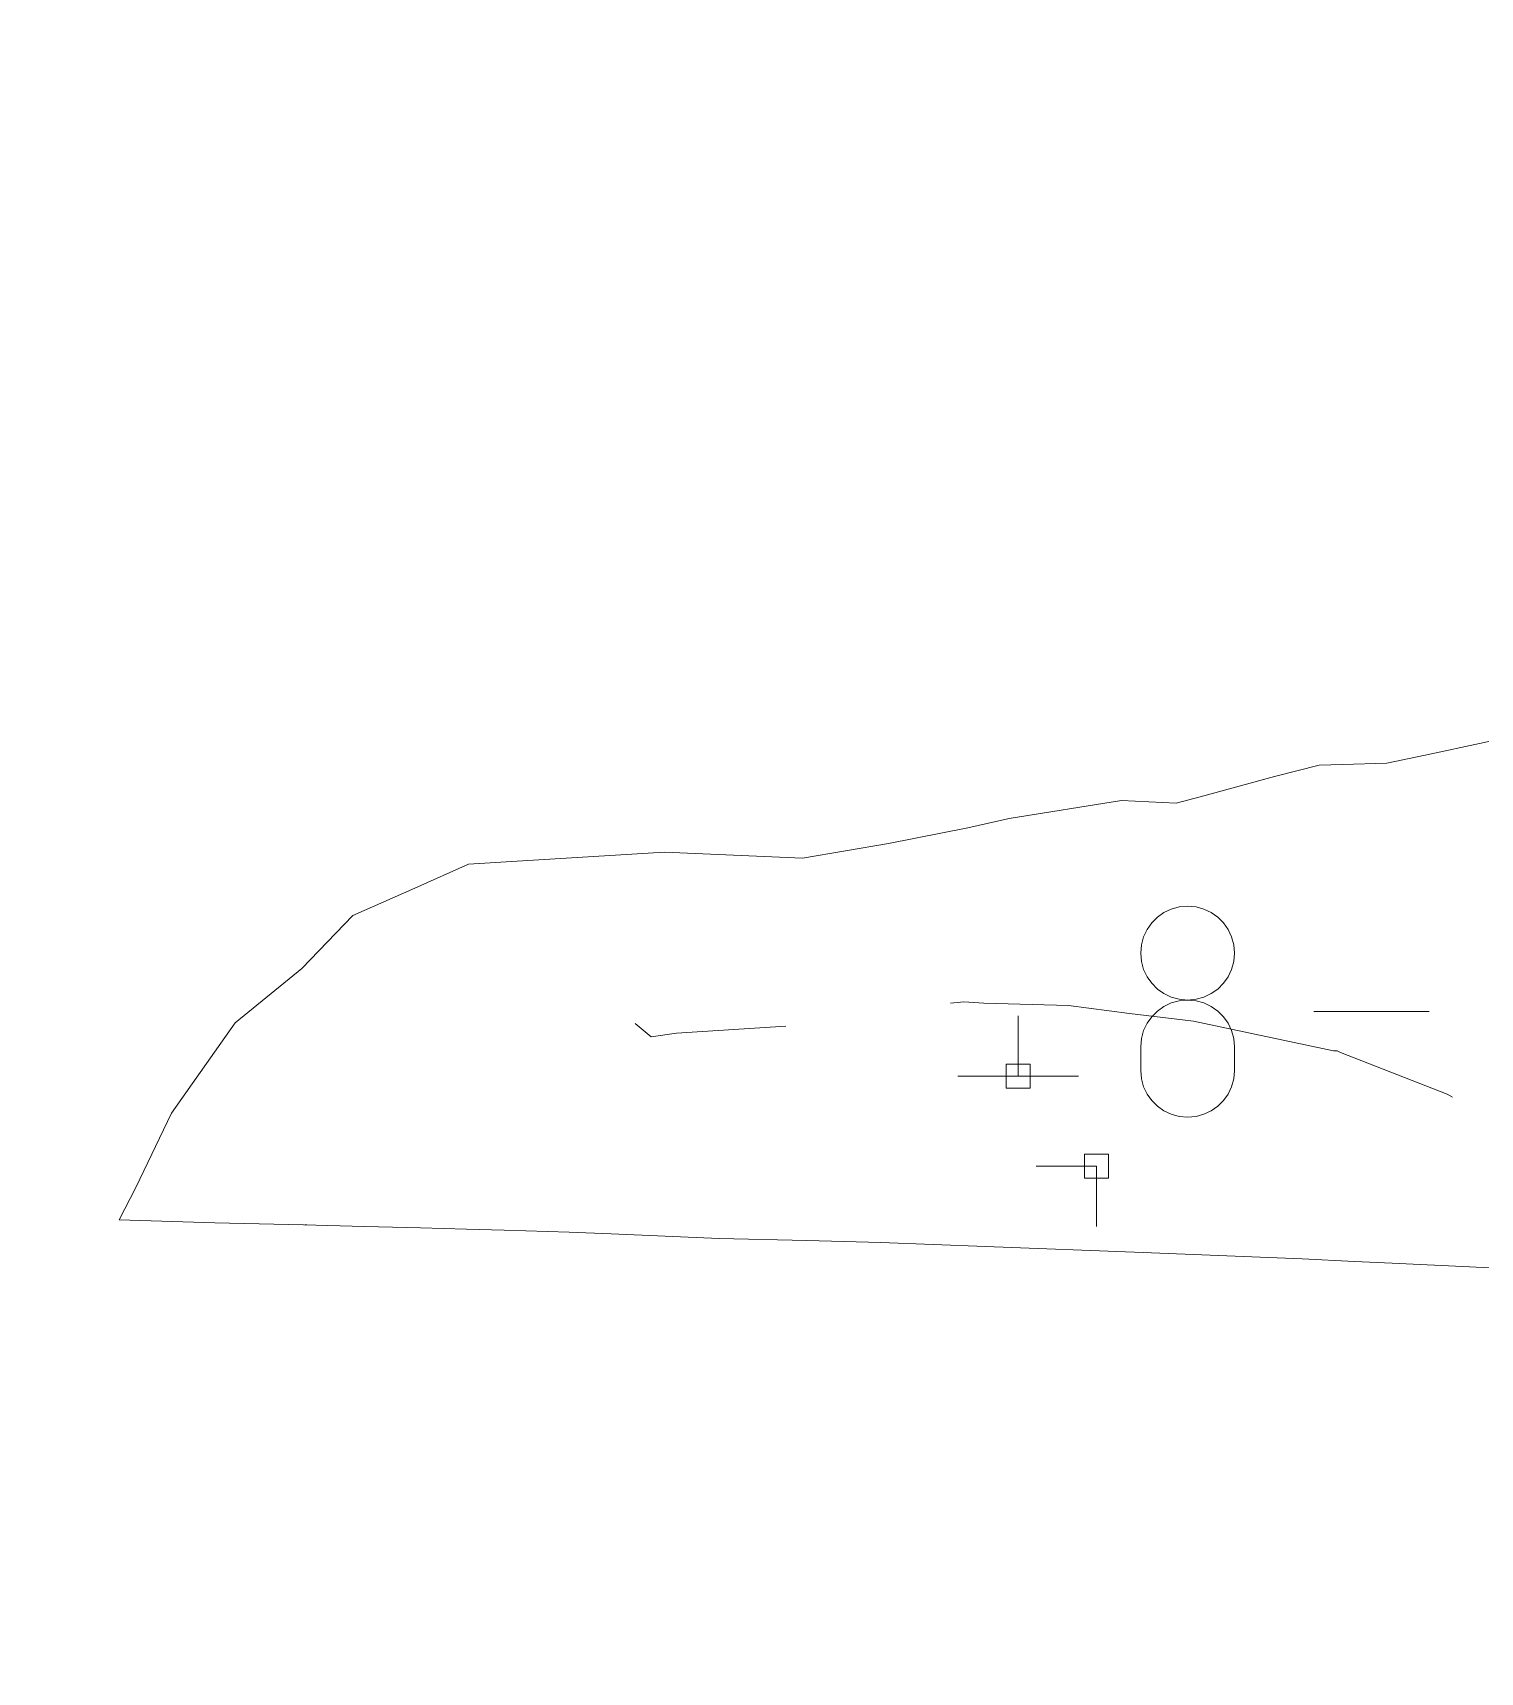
# Model space of a CAD drawing. Header units: millimetres. Extents: x -446 to 392, y -249 to 379.
# Drawn here: x -244.91 to -210.67, y 204.53 to 243.29 of the extents above; entities that cross this region are included whole.
import ezdxf

# ---------------------------------------------------------------- set-up
doc = ezdxf.new("R2010")
doc.units = ezdxf.units.MM
doc.header["$MEASUREMENT"] = 0
doc.layers.add('Layer 1', color=7, linetype='Continuous')

msp = doc.modelspace()

# ---------------------------------------------------------------- linework, layer by layer
at = {"layer": 'Layer 1', "color": 5, "lineweight": 0}
for points, knots in [([(-446.0374, -230.5655), (-446.0374, -230.5655), (392.1616, -230.5655), (392.1616, -230.5655), (392.1616, -230.5655), (392.1616, -230.5655), (392.1616, 379.0343), (392.1616, 379.0343), (392.1616, 379.0343), (392.1616, 379.0343), (-446.0374, 379.0343), (-446.0374, 379.0343), (-446.0374, 379.0343), (-446.0374, 379.0343), (-446.0374, -230.5655), (-446.0374, -230.5655)], [0, 0, 0, 0, 0.2, 0.2, 0.2, 0.2, 0.4, 0.4, 0.4, 0.4, 0.6, 0.6, 0.6, 0.6, 1, 1, 1, 1]), ([(-204.3921, 216.1186), (-204.3921, 216.1186), (-204.4247, 216.7202), (-204.4247, 216.7202), (-204.4247, 216.7202), (-204.4247, 216.7202), (-204.7338, 217.4396), (-204.7338, 217.4396), (-204.7338, 217.4396), (-204.7338, 217.4396), (-205.024, 218.4538), (-205.024, 218.4538), (-205.024, 218.4538), (-205.024, 218.4538), (-204.4001, 220.8032), (-204.4001, 220.8032), (-204.4001, 220.8032), (-204.4001, 220.8032), (-203.3648, 224.264), (-203.3648, 224.264), (-203.3648, 224.264), (-203.3648, 224.264), (-202.9294, 225.3611), (-202.9294, 225.3611), (-202.9294, 225.3611), (-202.9294, 225.3611), (-202.1792, 227.2774), (-202.1792, 227.2774), (-202.1792, 227.2774), (-202.1792, 227.2774), (-201.7244, 228.431), (-201.7244, 228.431), (-201.7244, 228.431), (-201.7244, 228.431), (-200.7913, 230.8016), (-200.7913, 230.8016), (-200.7913, 230.8016), (-200.7913, 230.8016), (-199.908, 231.8187), (-199.908, 231.8187), (-199.908, 231.8187), (-199.908, 231.8187), (-198.9041, 233.0008), (-198.9041, 233.0008), (-198.9041, 233.0008), (-198.9041, 233.0008), (-198.5773, 233.4265), (-198.5773, 233.4265), (-198.5773, 233.4265), (-198.5773, 233.4265), (-198.111, 234.0127), (-198.111, 234.0127), (-198.111, 234.0127), (-198.111, 234.0127), (-197.0226, 235.4132), (-197.0226, 235.4132), (-197.0226, 235.4132), (-197.0226, 235.4132), (-196.6312, 236.1479), (-196.6312, 236.1479), (-196.6312, 236.1479), (-196.6312, 236.1479), (-196.6449, 237.9603), (-196.6449, 237.9603), (-196.6449, 237.9603), (-196.6449, 237.9603), (-196.6489, 240.4332), (-196.6489, 240.4332), (-196.6489, 240.4332), (-196.6489, 240.4332), (-197.0769, 240.8235), (-197.0769, 240.8235), (-197.0769, 240.8235), (-197.0769, 240.8235), (-197.6317, 240.5932), (-197.6317, 240.5932), (-197.6317, 240.5932), (-197.6317, 240.5932), (-199.604, 240.8383), (-199.604, 240.8383), (-199.604, 240.8383), (-199.604, 240.8383), (-200.6651, 240.9737), (-200.6651, 240.9737), (-200.6651, 240.9737), (-200.6651, 240.9737), (-201.3696, 240.2218), (-201.3696, 240.2218), (-201.3696, 240.2218), (-201.3696, 240.2218), (-201.9392, 239.3973), (-201.9392, 239.3973), (-201.9392, 239.3973), (-201.9392, 239.3973), (-202.3992, 238.6837), (-202.3992, 238.6837), (-202.3992, 238.6837), (-202.3992, 238.6837), (-202.6637, 237.9449), (-202.6637, 237.9449), (-202.6637, 237.9449), (-202.6637, 237.9449), (-203.2654, 236.6885), (-203.2654, 236.6885), (-203.2654, 236.6885), (-203.2654, 236.6885), (-204.027, 235.1412), (-204.027, 235.1412), (-204.027, 235.1412), (-204.027, 235.1412), (-203.7316, 234.4653), (-203.7316, 234.4653), (-203.7316, 234.4653), (-203.7316, 234.4653), (-202.5146, 233.2277), (-202.5146, 233.2277), (-202.5146, 233.2277), (-202.5146, 233.2277), (-202.0769, 232.7934), (-202.0769, 232.7934), (-202.0769, 232.7934), (-202.0769, 232.7934), (-202.4706, 232.2569), (-202.4706, 232.2569), (-202.4706, 232.2569), (-202.4706, 232.2569), (-203.7653, 230.6308), (-203.7653, 230.6308), (-203.7653, 230.6308), (-203.7653, 230.6308), (-205.1572, 229.3166), (-205.1572, 229.3166), (-205.1572, 229.3166), (-205.1572, 229.3166), (-206.0856, 228.5276), (-206.0856, 228.5276), (-206.0856, 228.5276), (-206.0856, 228.5276), (-206.8199, 227.9099), (-206.8199, 227.9099), (-206.8199, 227.9099), (-206.8199, 227.9099), (-208.358, 227.1723), (-208.358, 227.1723), (-208.358, 227.1723), (-208.358, 227.1723), (-209.1042, 226.8403), (-209.1042, 226.8403), (-209.1042, 226.8403), (-209.1042, 226.8403), (-210.5783, 226.5118), (-210.5783, 226.5118), (-210.5783, 226.5118), (-210.5783, 226.5118), (-211.9776, 226.2095), (-211.9776, 226.2095), (-211.9776, 226.2095), (-211.9776, 226.2095), (-212.8855, 226.0227), (-212.8855, 226.0227), (-212.8855, 226.0227), (-212.8855, 226.0227), (-213.9363, 225.989), (-213.9363, 225.989), (-213.9363, 225.989), (-213.9363, 225.989), (-214.4865, 225.9758), (-214.4865, 225.9758), (-214.4865, 225.9758), (-214.4865, 225.9758), (-215.5435, 225.7044), (-215.5435, 225.7044), (-215.5435, 225.7044), (-215.5435, 225.7044), (-217.2976, 225.2291), (-217.2976, 225.2291), (-217.2976, 225.2291), (-217.2976, 225.2291), (-217.865, 225.0748), (-217.865, 225.0748), (-217.865, 225.0748), (-217.865, 225.0748), (-219.1603, 225.1439), (-219.1603, 225.1439), (-219.1603, 225.1439), (-219.1603, 225.1439), (-221.8166, 224.7114), (-221.8166, 224.7114), (-221.8166, 224.7114), (-221.8166, 224.7114), (-222.7931, 224.4931), (-222.7931, 224.4931), (-222.7931, 224.4931), (-222.7931, 224.4931), (-224.6746, 224.1246), (-224.6746, 224.1246), (-224.6746, 224.1246), (-224.6746, 224.1246), (-226.7024, 223.7784), (-226.7024, 223.7784), (-226.7024, 223.7784), (-226.7024, 223.7784), (-229.9712, 223.9183), (-229.9712, 223.9183), (-229.9712, 223.9183), (-229.9712, 223.9183), (-233.328, 223.7167), (-233.328, 223.7167), (-233.328, 223.7167), (-233.328, 223.7167), (-234.6101, 223.6332), (-234.6101, 223.6332), (-234.6101, 223.6332), (-234.6101, 223.6332), (-235.8746, 223.0699), (-235.8746, 223.0699), (-235.8746, 223.0699), (-235.8746, 223.0699), (-237.3418, 222.4219), (-237.3418, 222.4219), (-237.3418, 222.4219), (-237.3418, 222.4219), (-238.5509, 221.1706), (-238.5509, 221.1706), (-238.5509, 221.1706), (-238.5509, 221.1706), (-240.1216, 219.8799), (-240.1216, 219.8799), (-240.1216, 219.8799), (-240.1216, 219.8799), (-241.63, 217.7493), (-241.63, 217.7493), (-241.63, 217.7493), (-241.63, 217.7493), (-242.4716, 215.986), (-242.4716, 215.986), (-242.4716, 215.986), (-242.4716, 215.986), (-242.8716, 215.2227), (-242.8716, 215.2227), (-242.8716, 215.2227), (-242.8716, 215.2227), (-240.6038, 215.1547), (-240.6038, 215.1547), (-240.6038, 215.1547), (-240.6038, 215.1547), (-238.5114, 215.1027), (-238.5114, 215.1027), (-238.5114, 215.1027), (-238.5114, 215.1027), (-237.0682, 215.0667), (-237.0682, 215.0667), (-237.0682, 215.0667), (-237.0682, 215.0667), (-235.7414, 215.0341), (-235.7414, 215.0341), (-235.7414, 215.0341), (-235.7414, 215.0341), (-234.6513, 215.005), (-234.6513, 215.005), (-234.6513, 215.005), (-234.6513, 215.005), (-233.7616, 214.981), (-233.7616, 214.981), (-233.7616, 214.981), (-233.7616, 214.981), (-232.2275, 214.9364), (-232.2275, 214.9364), (-232.2275, 214.9364), (-232.2275, 214.9364), (-231.2288, 214.8947), (-231.2288, 214.8947), (-231.2288, 214.8947), (-231.2288, 214.8947), (-228.6742, 214.7833), (-228.6742, 214.7833), (-228.6742, 214.7833), (-228.6742, 214.7833), (-226.6018, 214.7324), (-226.6018, 214.7324), (-226.6018, 214.7324), (-226.6018, 214.7324), (-224.8511, 214.6862), (-224.8511, 214.6862), (-224.8511, 214.6862), (-224.8511, 214.6862), (-222.3765, 214.5959), (-222.3765, 214.5959), (-222.3765, 214.5959), (-222.3765, 214.5959), (-218.6438, 214.4536), (-218.6438, 214.4536), (-218.6438, 214.4536), (-218.6438, 214.4536), (-214.8876, 214.3039), (-214.8876, 214.3039), (-214.8876, 214.3039), (-214.8876, 214.3039), (-213.6472, 214.2411), (-213.6472, 214.2411), (-213.6472, 214.2411), (-213.6472, 214.2411), (-212.7541, 214.1959), (-212.7541, 214.1959), (-212.7541, 214.1959), (-212.7541, 214.1959), (-210.9269, 214.1119), (-210.9269, 214.1119), (-210.9269, 214.1119), (-210.9269, 214.1119), (-209.9635, 214.0645), (-209.9635, 214.0645), (-209.9635, 214.0645), (-209.9635, 214.0645), (-207.8632, 213.9508), (-207.8632, 213.9508), (-207.8632, 213.9508), (-207.8632, 213.9508), (-207.069, 213.9074), (-207.069, 213.9074), (-207.069, 213.9074), (-207.069, 213.9074), (-204.6327, 213.7754), (-204.6327, 213.7754), (-204.6327, 213.7754), (-204.6327, 213.7754), (-204.5561, 214.5056), (-204.5561, 214.5056), (-204.5561, 214.5056), (-204.5561, 214.5056), (-204.3921, 216.1186), (-204.3921, 216.1186)], [0, 0, 0, 0, 0.0119048, 0.0119048, 0.0119048, 0.0119048, 0.0238095, 0.0238095, 0.0238095, 0.0238095, 0.0357143, 0.0357143, 0.0357143, 0.0357143, 0.047619, 0.047619, 0.047619, 0.047619, 0.0595238, 0.0595238, 0.0595238, 0.0595238, 0.0714286, 0.0714286, 0.0714286, 0.0714286, 0.0833333, 0.0833333, 0.0833333, 0.0833333, 0.0952381, 0.0952381, 0.0952381, 0.0952381, 0.1071429, 0.1071429, 0.1071429, 0.1071429, 0.1190476, 0.1190476, 0.1190476, 0.1190476, 0.1309524, 0.1309524, 0.1309524, 0.1309524, 0.1428571, 0.1428571, 0.1428571, 0.1428571, 0.1547619, 0.1547619, 0.1547619, 0.1547619, 0.1666667, 0.1666667, 0.1666667, 0.1666667, 0.1785714, 0.1785714, 0.1785714, 0.1785714, 0.1904762, 0.1904762, 0.1904762, 0.1904762, 0.202381, 0.202381, 0.202381, 0.202381, 0.2142857, 0.2142857, 0.2142857, 0.2142857, 0.2261905, 0.2261905, 0.2261905, 0.2261905, 0.2380952, 0.2380952, 0.2380952, 0.2380952, 0.25, 0.25, 0.25, 0.25, 0.2619048, 0.2619048, 0.2619048, 0.2619048, 0.2738095, 0.2738095, 0.2738095, 0.2738095, 0.2857143, 0.2857143, 0.2857143, 0.2857143, 0.297619, 0.297619, 0.297619, 0.297619, 0.3095238, 0.3095238, 0.3095238, 0.3095238, 0.3214286, 0.3214286, 0.3214286, 0.3214286, 0.3333333, 0.3333333, 0.3333333, 0.3333333, 0.3452381, 0.3452381, 0.3452381, 0.3452381, 0.3571429, 0.3571429, 0.3571429, 0.3571429, 0.3690476, 0.3690476, 0.3690476, 0.3690476, 0.3809524, 0.3809524, 0.3809524, 0.3809524, 0.3928571, 0.3928571, 0.3928571, 0.3928571, 0.4047619, 0.4047619, 0.4047619, 0.4047619, 0.4166667, 0.4166667, 0.4166667, 0.4166667, 0.4285714, 0.4285714, 0.4285714, 0.4285714, 0.4404762, 0.4404762, 0.4404762, 0.4404762, 0.452381, 0.452381, 0.452381, 0.452381, 0.4642857, 0.4642857, 0.4642857, 0.4642857, 0.4761905, 0.4761905, 0.4761905, 0.4761905, 0.4880952, 0.4880952, 0.4880952, 0.4880952, 0.5, 0.5, 0.5, 0.5, 0.5119048, 0.5119048, 0.5119048, 0.5119048, 0.5238095, 0.5238095, 0.5238095, 0.5238095, 0.5357143, 0.5357143, 0.5357143, 0.5357143, 0.547619, 0.547619, 0.547619, 0.547619, 0.5595238, 0.5595238, 0.5595238, 0.5595238, 0.5714286, 0.5714286, 0.5714286, 0.5714286, 0.5833333, 0.5833333, 0.5833333, 0.5833333, 0.5952381, 0.5952381, 0.5952381, 0.5952381, 0.6071429, 0.6071429, 0.6071429, 0.6071429, 0.6190476, 0.6190476, 0.6190476, 0.6190476, 0.6309524, 0.6309524, 0.6309524, 0.6309524, 0.6428571, 0.6428571, 0.6428571, 0.6428571, 0.6547619, 0.6547619, 0.6547619, 0.6547619, 0.6666667, 0.6666667, 0.6666667, 0.6666667, 0.6785714, 0.6785714, 0.6785714, 0.6785714, 0.6904762, 0.6904762, 0.6904762, 0.6904762, 0.702381, 0.702381, 0.702381, 0.702381, 0.7142857, 0.7142857, 0.7142857, 0.7142857, 0.7261905, 0.7261905, 0.7261905, 0.7261905, 0.7380952, 0.7380952, 0.7380952, 0.7380952, 0.75, 0.75, 0.75, 0.75, 0.7619048, 0.7619048, 0.7619048, 0.7619048, 0.7738095, 0.7738095, 0.7738095, 0.7738095, 0.7857143, 0.7857143, 0.7857143, 0.7857143, 0.797619, 0.797619, 0.797619, 0.797619, 0.8095238, 0.8095238, 0.8095238, 0.8095238, 0.8214286, 0.8214286, 0.8214286, 0.8214286, 0.8333333, 0.8333333, 0.8333333, 0.8333333, 0.8452381, 0.8452381, 0.8452381, 0.8452381, 0.8571429, 0.8571429, 0.8571429, 0.8571429, 0.8690476, 0.8690476, 0.8690476, 0.8690476, 0.8809524, 0.8809524, 0.8809524, 0.8809524, 0.8928571, 0.8928571, 0.8928571, 0.8928571, 0.9047619, 0.9047619, 0.9047619, 0.9047619, 0.9166667, 0.9166667, 0.9166667, 0.9166667, 0.9285714, 0.9285714, 0.9285714, 0.9285714, 0.9404762, 0.9404762, 0.9404762, 0.9404762, 0.952381, 0.952381, 0.952381, 0.952381, 0.9642857, 0.9642857, 0.9642857, 0.9642857, 0.9761905, 0.9761905, 0.9761905, 0.9761905, 1, 1, 1, 1])]:
    msp.add_open_spline(points, degree=3, knots=knots, dxfattribs=at)
at = {"layer": 'Layer 1', "color": 1, "lineweight": 0}
for points, knots in [([(-216.4874, 221.5323), (-216.4874, 221.5323), (-216.4874, 221.5323), (-216.4874, 221.5323), (-216.4874, 221.5323), (-216.4874, 221.5323), (-216.5051, 221.7306), (-216.5051, 221.7306), (-216.5051, 221.7306), (-216.5051, 221.7306), (-216.5571, 221.918), (-216.5571, 221.918), (-216.5571, 221.918), (-216.5571, 221.918), (-216.6388, 222.0905), (-216.6388, 222.0905), (-216.6388, 222.0905), (-216.6388, 222.0905), (-216.7485, 222.2448), (-216.7485, 222.2448), (-216.7485, 222.2448), (-216.7485, 222.2448), (-216.8822, 222.3785), (-216.8822, 222.3785), (-216.8822, 222.3785), (-216.8822, 222.3785), (-217.0371, 222.4882), (-217.0371, 222.4882), (-217.0371, 222.4882), (-217.0371, 222.4882), (-217.2102, 222.5705), (-217.2102, 222.5705), (-217.2102, 222.5705), (-217.2102, 222.5705), (-217.3976, 222.6219), (-217.3976, 222.6219), (-217.3976, 222.6219), (-217.3976, 222.6219), (-217.5965, 222.6396), (-217.5965, 222.6396), (-217.5965, 222.6396), (-217.5965, 222.6396), (-217.5965, 222.6396), (-217.5965, 222.6396), (-217.5965, 222.6396), (-217.5965, 222.6396), (-217.7959, 222.6219), (-217.7959, 222.6219), (-217.7959, 222.6219), (-217.7959, 222.6219), (-217.9833, 222.5705), (-217.9833, 222.5705), (-217.9833, 222.5705), (-217.9833, 222.5705), (-218.1558, 222.4882), (-218.1558, 222.4882), (-218.1558, 222.4882), (-218.1558, 222.4882), (-218.3107, 222.3785), (-218.3107, 222.3785), (-218.3107, 222.3785), (-218.3107, 222.3785), (-218.4444, 222.2448), (-218.4444, 222.2448), (-218.4444, 222.2448), (-218.4444, 222.2448), (-218.5541, 222.0905), (-218.5541, 222.0905), (-218.5541, 222.0905), (-218.5541, 222.0905), (-218.6363, 221.918), (-218.6363, 221.918), (-218.6363, 221.918), (-218.6363, 221.918), (-218.6878, 221.7306), (-218.6878, 221.7306), (-218.6878, 221.7306), (-218.6878, 221.7306), (-218.7055, 221.5323), (-218.7055, 221.5323), (-218.7055, 221.5323), (-218.7055, 221.5323), (-218.7055, 221.5323), (-218.7055, 221.5323), (-218.7055, 221.5323), (-218.7055, 221.5323), (-218.6878, 221.3329), (-218.6878, 221.3329), (-218.6878, 221.3329), (-218.6878, 221.3329), (-218.6363, 221.1449), (-218.6363, 221.1449), (-218.6363, 221.1449), (-218.6363, 221.1449), (-218.5541, 220.9718), (-218.5541, 220.9718), (-218.5541, 220.9718), (-218.5541, 220.9718), (-218.4444, 220.817), (-218.4444, 220.817), (-218.4444, 220.817), (-218.4444, 220.817), (-218.3107, 220.6827), (-218.3107, 220.6827), (-218.3107, 220.6827), (-218.3107, 220.6827), (-218.1558, 220.5736), (-218.1558, 220.5736), (-218.1558, 220.5736), (-218.1558, 220.5736), (-217.9833, 220.4913), (-217.9833, 220.4913), (-217.9833, 220.4913), (-217.9833, 220.4913), (-217.7959, 220.4399), (-217.7959, 220.4399), (-217.7959, 220.4399), (-217.7959, 220.4399), (-217.5965, 220.4216), (-217.5965, 220.4216), (-217.5965, 220.4216), (-217.5965, 220.4216), (-217.5965, 220.4216), (-217.5965, 220.4216), (-217.5965, 220.4216), (-217.5965, 220.4216), (-217.3976, 220.4399), (-217.3976, 220.4399), (-217.3976, 220.4399), (-217.3976, 220.4399), (-217.2102, 220.4913), (-217.2102, 220.4913), (-217.2102, 220.4913), (-217.2102, 220.4913), (-217.0371, 220.5736), (-217.0371, 220.5736), (-217.0371, 220.5736), (-217.0371, 220.5736), (-216.8822, 220.6827), (-216.8822, 220.6827), (-216.8822, 220.6827), (-216.8822, 220.6827), (-216.7485, 220.817), (-216.7485, 220.817), (-216.7485, 220.817), (-216.7485, 220.817), (-216.6394, 220.9718), (-216.6394, 220.9718), (-216.6394, 220.9718), (-216.6394, 220.9718), (-216.5571, 221.1449), (-216.5571, 221.1449), (-216.5571, 221.1449), (-216.5571, 221.1449), (-216.5051, 221.3329), (-216.5051, 221.3329), (-216.5051, 221.3329), (-216.5051, 221.3329), (-216.4874, 221.5323), (-216.4874, 221.5323)], [0, 0, 0, 0, 0.0243902, 0.0243902, 0.0243902, 0.0243902, 0.0487805, 0.0487805, 0.0487805, 0.0487805, 0.0731707, 0.0731707, 0.0731707, 0.0731707, 0.097561, 0.097561, 0.097561, 0.097561, 0.1219512, 0.1219512, 0.1219512, 0.1219512, 0.1463415, 0.1463415, 0.1463415, 0.1463415, 0.1707317, 0.1707317, 0.1707317, 0.1707317, 0.195122, 0.195122, 0.195122, 0.195122, 0.2195122, 0.2195122, 0.2195122, 0.2195122, 0.2439024, 0.2439024, 0.2439024, 0.2439024, 0.2682927, 0.2682927, 0.2682927, 0.2682927, 0.2926829, 0.2926829, 0.2926829, 0.2926829, 0.3170732, 0.3170732, 0.3170732, 0.3170732, 0.3414634, 0.3414634, 0.3414634, 0.3414634, 0.3658537, 0.3658537, 0.3658537, 0.3658537, 0.3902439, 0.3902439, 0.3902439, 0.3902439, 0.4146341, 0.4146341, 0.4146341, 0.4146341, 0.4390244, 0.4390244, 0.4390244, 0.4390244, 0.4634146, 0.4634146, 0.4634146, 0.4634146, 0.4878049, 0.4878049, 0.4878049, 0.4878049, 0.5121951, 0.5121951, 0.5121951, 0.5121951, 0.5365854, 0.5365854, 0.5365854, 0.5365854, 0.5609756, 0.5609756, 0.5609756, 0.5609756, 0.5853659, 0.5853659, 0.5853659, 0.5853659, 0.6097561, 0.6097561, 0.6097561, 0.6097561, 0.6341463, 0.6341463, 0.6341463, 0.6341463, 0.6585366, 0.6585366, 0.6585366, 0.6585366, 0.6829268, 0.6829268, 0.6829268, 0.6829268, 0.7073171, 0.7073171, 0.7073171, 0.7073171, 0.7317073, 0.7317073, 0.7317073, 0.7317073, 0.7560976, 0.7560976, 0.7560976, 0.7560976, 0.7804878, 0.7804878, 0.7804878, 0.7804878, 0.804878, 0.804878, 0.804878, 0.804878, 0.8292683, 0.8292683, 0.8292683, 0.8292683, 0.8536585, 0.8536585, 0.8536585, 0.8536585, 0.8780488, 0.8780488, 0.8780488, 0.8780488, 0.902439, 0.902439, 0.902439, 0.902439, 0.9268293, 0.9268293, 0.9268293, 0.9268293, 0.9512195, 0.9512195, 0.9512195, 0.9512195, 1, 1, 1, 1]), ([(-218.7055, 218.7589), (-218.7055, 218.7589), (-218.7055, 218.7589), (-218.7055, 218.7589), (-218.7055, 218.7589), (-218.7055, 218.7589), (-218.6878, 218.5595), (-218.6878, 218.5595), (-218.6878, 218.5595), (-218.6878, 218.5595), (-218.6363, 218.3715), (-218.6363, 218.3715), (-218.6363, 218.3715), (-218.6363, 218.3715), (-218.5541, 218.1995), (-218.5541, 218.1995), (-218.5541, 218.1995), (-218.5541, 218.1995), (-218.4444, 218.0447), (-218.4444, 218.0447), (-218.4444, 218.0447), (-218.4444, 218.0447), (-218.3107, 217.9115), (-218.3107, 217.9115), (-218.3107, 217.9115), (-218.3107, 217.9115), (-218.1558, 217.8024), (-218.1558, 217.8024), (-218.1558, 217.8024), (-218.1558, 217.8024), (-217.9833, 217.7207), (-217.9833, 217.7207), (-217.9833, 217.7207), (-217.9833, 217.7207), (-217.7959, 217.6693), (-217.7959, 217.6693), (-217.7959, 217.6693), (-217.7959, 217.6693), (-217.5965, 217.6516), (-217.5965, 217.6516), (-217.5965, 217.6516), (-217.5965, 217.6516), (-217.5965, 217.6516), (-217.5965, 217.6516), (-217.5965, 217.6516), (-217.5965, 217.6516), (-217.3976, 217.6693), (-217.3976, 217.6693), (-217.3976, 217.6693), (-217.3976, 217.6693), (-217.2102, 217.7207), (-217.2102, 217.7207), (-217.2102, 217.7207), (-217.2102, 217.7207), (-217.0371, 217.8024), (-217.0371, 217.8024), (-217.0371, 217.8024), (-217.0371, 217.8024), (-216.8822, 217.9115), (-216.8822, 217.9115), (-216.8822, 217.9115), (-216.8822, 217.9115), (-216.7485, 218.0447), (-216.7485, 218.0447), (-216.7485, 218.0447), (-216.7485, 218.0447), (-216.6394, 218.1995), (-216.6394, 218.1995), (-216.6394, 218.1995), (-216.6394, 218.1995), (-216.5571, 218.3715), (-216.5571, 218.3715), (-216.5571, 218.3715), (-216.5571, 218.3715), (-216.5051, 218.5595), (-216.5051, 218.5595), (-216.5051, 218.5595), (-216.5051, 218.5595), (-216.4874, 218.7589), (-216.4874, 218.7589), (-216.4874, 218.7589), (-216.4874, 218.7589), (-216.4874, 219.3114), (-216.4874, 219.3114), (-216.4874, 219.3114), (-216.4874, 219.3114), (-216.5051, 219.5108), (-216.5051, 219.5108), (-216.5051, 219.5108), (-216.5051, 219.5108), (-216.5571, 219.6988), (-216.5571, 219.6988), (-216.5571, 219.6988), (-216.5571, 219.6988), (-216.6388, 219.8713), (-216.6388, 219.8713), (-216.6388, 219.8713), (-216.6388, 219.8713), (-216.7485, 220.0268), (-216.7485, 220.0268), (-216.7485, 220.0268), (-216.7485, 220.0268), (-216.8822, 220.1605), (-216.8822, 220.1605), (-216.8822, 220.1605), (-216.8822, 220.1605), (-217.0371, 220.2702), (-217.0371, 220.2702), (-217.0371, 220.2702), (-217.0371, 220.2702), (-217.2102, 220.3524), (-217.2102, 220.3524), (-217.2102, 220.3524), (-217.2102, 220.3524), (-217.3976, 220.4039), (-217.3976, 220.4039), (-217.3976, 220.4039), (-217.3976, 220.4039), (-217.5965, 220.4216), (-217.5965, 220.4216), (-217.5965, 220.4216), (-217.5965, 220.4216), (-217.5965, 220.4216), (-217.5965, 220.4216), (-217.5965, 220.4216), (-217.5965, 220.4216), (-217.7959, 220.4039), (-217.7959, 220.4039), (-217.7959, 220.4039), (-217.7959, 220.4039), (-217.9833, 220.3524), (-217.9833, 220.3524), (-217.9833, 220.3524), (-217.9833, 220.3524), (-218.1558, 220.2702), (-218.1558, 220.2702), (-218.1558, 220.2702), (-218.1558, 220.2702), (-218.3107, 220.1605), (-218.3107, 220.1605), (-218.3107, 220.1605), (-218.3107, 220.1605), (-218.4444, 220.0268), (-218.4444, 220.0268), (-218.4444, 220.0268), (-218.4444, 220.0268), (-218.5541, 219.8713), (-218.5541, 219.8713), (-218.5541, 219.8713), (-218.5541, 219.8713), (-218.6363, 219.6982), (-218.6363, 219.6982), (-218.6363, 219.6982), (-218.6363, 219.6982), (-218.6878, 219.5108), (-218.6878, 219.5108), (-218.6878, 219.5108), (-218.6878, 219.5108), (-218.7055, 219.3114), (-218.7055, 219.3114), (-218.7055, 219.3114), (-218.7055, 219.3114), (-218.7055, 218.7589), (-218.7055, 218.7589)], [0, 0, 0, 0, 0.0238095, 0.0238095, 0.0238095, 0.0238095, 0.047619, 0.047619, 0.047619, 0.047619, 0.0714286, 0.0714286, 0.0714286, 0.0714286, 0.0952381, 0.0952381, 0.0952381, 0.0952381, 0.1190476, 0.1190476, 0.1190476, 0.1190476, 0.1428571, 0.1428571, 0.1428571, 0.1428571, 0.1666667, 0.1666667, 0.1666667, 0.1666667, 0.1904762, 0.1904762, 0.1904762, 0.1904762, 0.2142857, 0.2142857, 0.2142857, 0.2142857, 0.2380952, 0.2380952, 0.2380952, 0.2380952, 0.2619048, 0.2619048, 0.2619048, 0.2619048, 0.2857143, 0.2857143, 0.2857143, 0.2857143, 0.3095238, 0.3095238, 0.3095238, 0.3095238, 0.3333333, 0.3333333, 0.3333333, 0.3333333, 0.3571429, 0.3571429, 0.3571429, 0.3571429, 0.3809524, 0.3809524, 0.3809524, 0.3809524, 0.4047619, 0.4047619, 0.4047619, 0.4047619, 0.4285714, 0.4285714, 0.4285714, 0.4285714, 0.452381, 0.452381, 0.452381, 0.452381, 0.4761905, 0.4761905, 0.4761905, 0.4761905, 0.5, 0.5, 0.5, 0.5, 0.5238095, 0.5238095, 0.5238095, 0.5238095, 0.547619, 0.547619, 0.547619, 0.547619, 0.5714286, 0.5714286, 0.5714286, 0.5714286, 0.5952381, 0.5952381, 0.5952381, 0.5952381, 0.6190476, 0.6190476, 0.6190476, 0.6190476, 0.6428571, 0.6428571, 0.6428571, 0.6428571, 0.6666667, 0.6666667, 0.6666667, 0.6666667, 0.6904762, 0.6904762, 0.6904762, 0.6904762, 0.7142857, 0.7142857, 0.7142857, 0.7142857, 0.7380952, 0.7380952, 0.7380952, 0.7380952, 0.7619048, 0.7619048, 0.7619048, 0.7619048, 0.7857143, 0.7857143, 0.7857143, 0.7857143, 0.8095238, 0.8095238, 0.8095238, 0.8095238, 0.8333333, 0.8333333, 0.8333333, 0.8333333, 0.8571429, 0.8571429, 0.8571429, 0.8571429, 0.8809524, 0.8809524, 0.8809524, 0.8809524, 0.9047619, 0.9047619, 0.9047619, 0.9047619, 0.9285714, 0.9285714, 0.9285714, 0.9285714, 0.952381, 0.952381, 0.952381, 0.952381, 1, 1, 1, 1])]:
    msp.add_open_spline(points, degree=3, knots=knots, dxfattribs=at)
at = {"layer": 'Layer 1', "color": 2, "lineweight": 0}
for points, knots in [([(-211.3302, 218.1229), (-211.3302, 218.1229), (-211.4571, 218.1921), (-211.4571, 218.1921), (-211.4571, 218.1921), (-211.4571, 218.1921), (-213.9825, 219.1777), (-213.9825, 219.1777), (-213.9825, 219.1777), (-213.9825, 219.1777), (-214.0585, 219.2177), (-214.0585, 219.2177), (-214.0585, 219.2177), (-214.0585, 219.2177), (-214.1465, 219.2205), (-214.1465, 219.2205), (-214.1465, 219.2205), (-214.1465, 219.2205), (-217.457, 219.9228), (-217.457, 219.9228), (-217.457, 219.9228), (-217.457, 219.9228), (-218.9723, 220.1067), (-218.9723, 220.1067), (-218.9723, 220.1067), (-218.9723, 220.1067), (-220.415, 220.2902), (-220.415, 220.2902), (-220.415, 220.2902), (-220.415, 220.2902), (-222.4131, 220.349), (-222.4131, 220.349), (-222.4131, 220.349), (-222.4131, 220.349), (-222.8931, 220.3764), (-222.8931, 220.3764), (-222.8931, 220.3764), (-222.8931, 220.3764), (-223.2084, 220.3479), (-223.2084, 220.3479)], [0, 0, 0, 0, 0.0909091, 0.0909091, 0.0909091, 0.0909091, 0.1818182, 0.1818182, 0.1818182, 0.1818182, 0.2727273, 0.2727273, 0.2727273, 0.2727273, 0.3636364, 0.3636364, 0.3636364, 0.3636364, 0.4545455, 0.4545455, 0.4545455, 0.4545455, 0.5454545, 0.5454545, 0.5454545, 0.5454545, 0.6363636, 0.6363636, 0.6363636, 0.6363636, 0.7272727, 0.7272727, 0.7272727, 0.7272727, 0.8181818, 0.8181818, 0.8181818, 0.8181818, 1, 1, 1, 1]), ([(-227.1012, 219.8039), (-227.1012, 219.8039), (-229.6889, 219.6365), (-229.6889, 219.6365), (-229.6889, 219.6365), (-229.6889, 219.6365), (-230.2871, 219.5531), (-230.2871, 219.5531), (-230.2871, 219.5531), (-230.2871, 219.5531), (-230.6671, 219.8651), (-230.6671, 219.8651)], [0, 0, 0, 0, 0.25, 0.25, 0.25, 0.25, 0.5, 0.5, 0.5, 0.5, 1, 1, 1, 1])]:
    msp.add_open_spline(points, degree=3, knots=knots, dxfattribs=at)
at = {"layer": 'Layer 1', "color": 190, "lineweight": 0}
for points, knots in [([(-221.6058, 218.6235), (-221.6058, 218.6235), (-221.6058, 220.0519), (-221.6058, 220.0519), (-221.6058, 220.0519), (-221.6058, 220.0519), (-221.6058, 218.6235), (-221.6058, 218.6235), (-221.6058, 218.6235), (-221.6058, 218.6235), (-220.1768, 218.6235), (-220.1768, 218.6235), (-220.1768, 218.6235), (-220.1768, 218.6235), (-223.0342, 218.6235), (-223.0342, 218.6235)], [0, 0, 0, 0, 0.2, 0.2, 0.2, 0.2, 0.4, 0.4, 0.4, 0.4, 0.6, 0.6, 0.6, 0.6, 1, 1, 1, 1]), ([(-221.6058, 218.6235), (-221.6058, 218.6235), (-221.6058, 220.0519), (-221.6058, 220.0519), (-221.6058, 220.0519), (-221.6058, 220.0519), (-221.6058, 218.6235), (-221.6058, 218.6235), (-221.6058, 218.6235), (-221.6058, 218.6235), (-220.1768, 218.6235), (-220.1768, 218.6235)], [0, 0, 0, 0, 0.25, 0.25, 0.25, 0.25, 0.5, 0.5, 0.5, 0.5, 1, 1, 1, 1]), ([(-219.7511, 216.4951), (-219.7511, 216.4951), (-219.7511, 215.0661), (-219.7511, 215.0661), (-219.7511, 215.0661), (-219.7511, 215.0661), (-219.7511, 216.4951), (-219.7511, 216.4951), (-219.7511, 216.4951), (-219.7511, 216.4951), (-221.1801, 216.4951), (-221.1801, 216.4951)], [0, 0, 0, 0, 0.25, 0.25, 0.25, 0.25, 0.5, 0.5, 0.5, 0.5, 1, 1, 1, 1])]:
    msp.add_open_spline(points, degree=3, knots=knots, dxfattribs=at)
for points in [[(-221.6058, 218.6235), (-221.6058, 218.6235), (-221.6058, 220.0519), (-221.6058, 220.0519)], [(-219.7511, 216.4951), (-219.7511, 216.4951), (-219.7511, 215.0661), (-219.7511, 215.0661)]]:
    msp.add_open_spline(points, degree=3, dxfattribs=at)
at = {"layer": 'Layer 1', "color": 1, "lineweight": 0}
msp.add_open_spline([(-211.8833, 220.1485), (-211.8833, 220.1485), (-214.6139, 220.1485), (-214.6139, 220.1485)], degree=3, dxfattribs=at)
at = {"layer": 'Layer 1', "color": 3, "lineweight": 0}
for points in [[(-221.8914, 218.3372), (-221.8914, 218.3372), (-221.3201, 218.3372), (-221.3201, 218.3372), (-221.3201, 218.3372), (-221.3201, 218.3372), (-221.3201, 218.9092), (-221.3201, 218.9092), (-221.3201, 218.9092), (-221.3201, 218.9092), (-221.8914, 218.9092), (-221.8914, 218.9092), (-221.8914, 218.9092), (-221.8914, 218.9092), (-221.8914, 218.3372), (-221.8914, 218.3372)], [(-220.0373, 216.2094), (-220.0373, 216.2094), (-219.4654, 216.2094), (-219.4654, 216.2094), (-219.4654, 216.2094), (-219.4654, 216.2094), (-219.4654, 216.7808), (-219.4654, 216.7808), (-219.4654, 216.7808), (-219.4654, 216.7808), (-220.0373, 216.7808), (-220.0373, 216.7808), (-220.0373, 216.7808), (-220.0373, 216.7808), (-220.0373, 216.2094), (-220.0373, 216.2094)]]:
    msp.add_open_spline(points, degree=3, knots=[0, 0, 0, 0, 0.2, 0.2, 0.2, 0.2, 0.4, 0.4, 0.4, 0.4, 0.6, 0.6, 0.6, 0.6, 1, 1, 1, 1], dxfattribs=at)
at = {"layer": 'Layer 1', "color": 2, "lineweight": 0}
msp.add_open_spline([(-238.4743, 215.1038), (-238.4743, 215.1038), (-238.4326, 215.1027), (-238.4326, 215.1027)], degree=3, dxfattribs=at)

doc.saveas('drawing.dxf')
